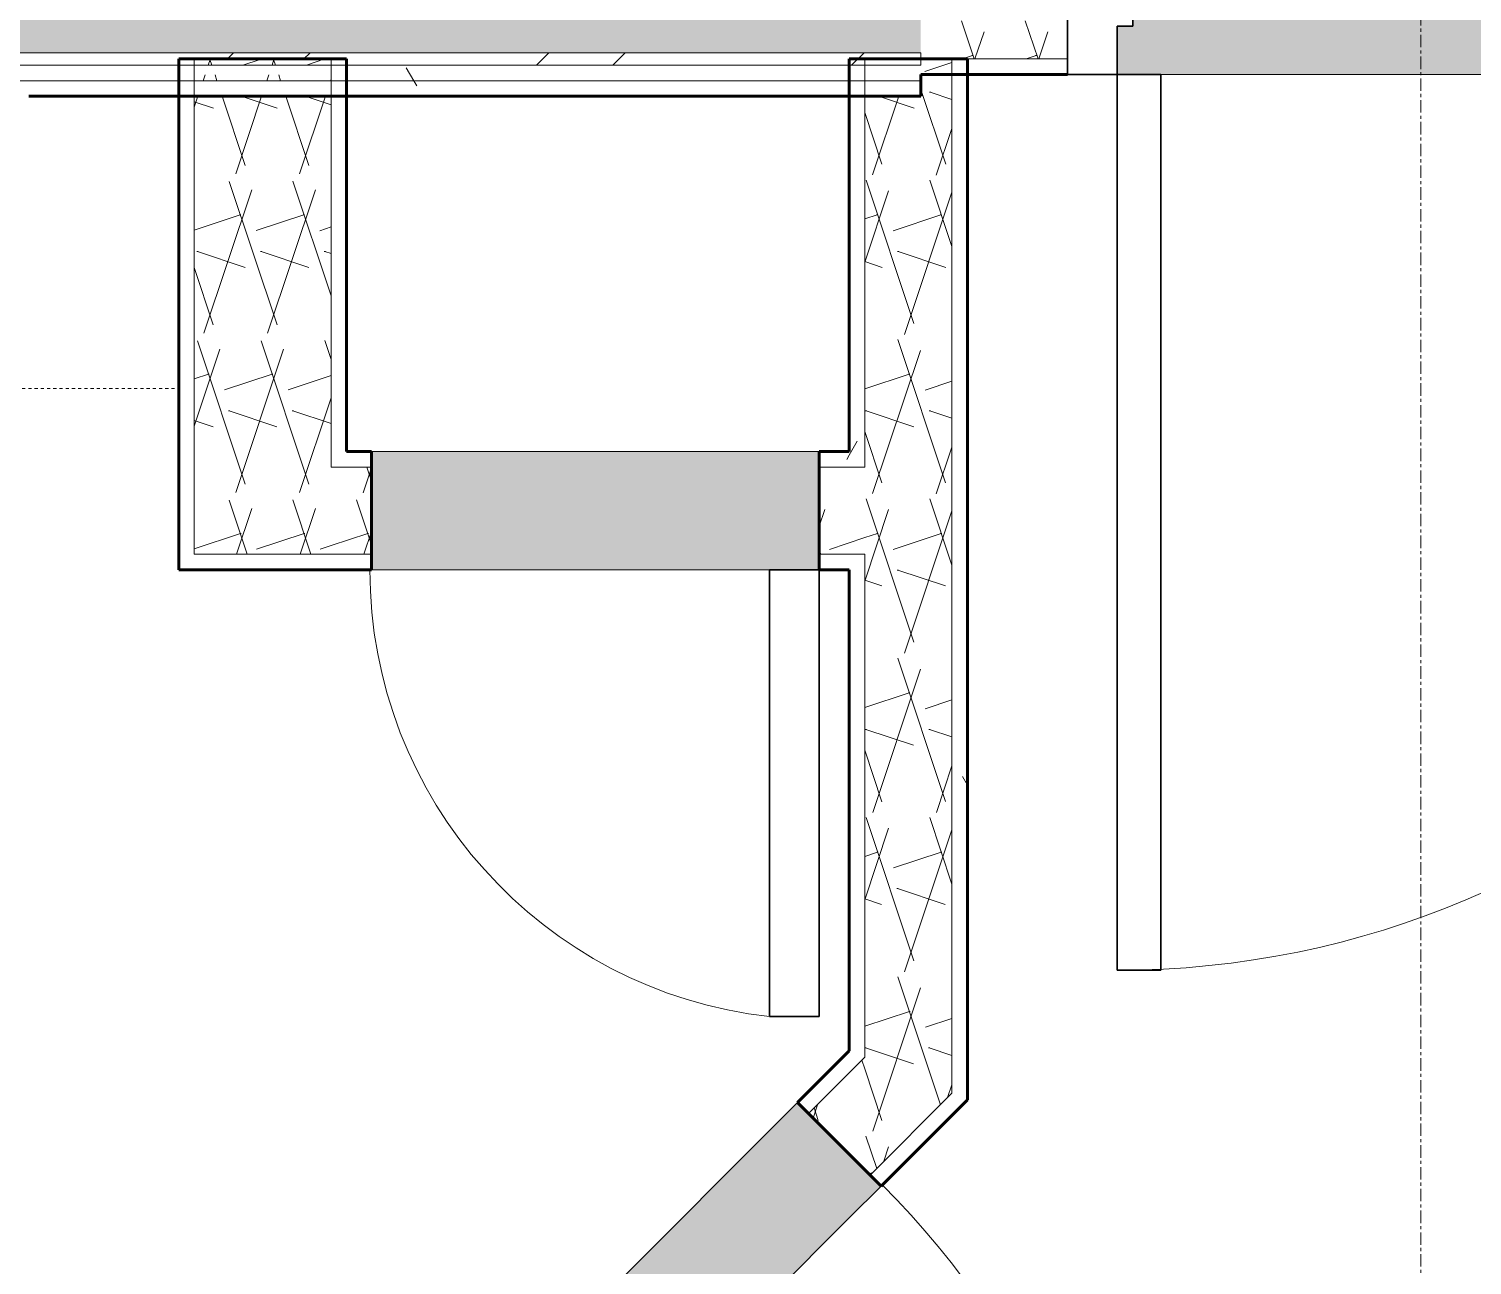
# Model space of a CAD drawing. Header units: inches. Extents: x -4169 to -1846, y 9706 to 12377.
# Drawn here: x -3537.3 to -3479.3, y 10297.4 to 10347 of the extents above; entities that cross this region are included whole.
import ezdxf

# ---------------------------------------------------------------- set-up
doc = ezdxf.new("R2010")
doc.units = ezdxf.units.IN
doc.header["$MEASUREMENT"] = 0
doc.linetypes.add('Dash', pattern=[0.25, 0.125, -0.125])
doc.linetypes.add('Grid Line 1_2_', pattern=[0.875, 0.5, -0.125, 0.125, -0.125])
for name, color, linetype, lineweight in [('0-1', 7, 'Continuous', 5), ('0-2', 50, 'Continuous', 18), ('A-DOOR', 31, 'Continuous', 18), ('A-DOOR-1', 250, 'Continuous', 9), ('A-DOOR-2', 90, 'Continuous', 30), ('A-DOOR-6', 31, 'Continuous', 30), ('A-DOOR-7', 31, 'Continuous', 9), ('A-DOOR-FRAM', 31, 'Continuous', 30), ('A-WALL', 113, 'Continuous', 18), ('A-WALL-1', 8, 'Continuous', 5), ('A-WALL-4', 10, 'Continuous', 60), ('A-WALL-5', 50, 'Continuous', 18), ('A-WALL-PATT-1', 250, 'Continuous', 9), ('A-WALL-PATT-2', 253, 'Continuous', 9), ('A-WALL-PATT-4', 111, 'Continuous', 9), ('I-WALL', 2, 'Continuous', 18), ('I-WALL-2', 2, 'Continuous', 5), ('I-WALL-3', 2, 'Continuous', 60), ('Q-CASE-HDLN-1', 250, 'Dash', 9), ('S-GRID-1', 1, 'Grid Line 1_2_', 9)]:
    doc.layers.add(name, color=color, linetype=linetype, lineweight=lineweight)
pattern_1 = [(0, (0, 0), (20.48, 5.12), [0.845, -14.515, 0.845, -14.515, -81.92]), (0, (0, 0), (20.48, 5.12), [-30.72, 0.845, -29.875, 0.845, -14.515, -35.84]), (0, (0, 0), (20.48, 5.12), [-76.8, 0.845, -9.395, 0.845, -24.755]), (120, (7.68, 2.56), (-14.67405, 15.1762003), [0.845, -14.515, 0.845, -14.515, -81.92]), (120, (7.68, 2.56), (-14.67405, 15.1762003), [-30.72, 0.845, -29.875, 0.845, -14.515, -35.84]), (120, (7.68, 2.56), (-14.67405, 15.1762003), [-76.8, 0.845, -9.395, 0.845, -24.755]), (240, (10.24, 12.8), (-5.80595, -20.2962003), [0.845, -14.515, 0.845, -14.515, -81.92]), (240, (10.24, 12.8), (-5.80595, -20.2962003), [-30.72, 0.845, -29.875, 0.845, -14.515, -35.84]), (240, (10.24, 12.8), (-5.80595, -20.2962003), [-76.8, 0.845, -9.395, 0.845, -24.755])]
pattern_2 = [(161.57, (0.32, 0.32), (-2.560496185, -0.000537386), [0, -18.214, 2.022, 0]), (18.43, (-0.32, 0.32), (-2.560496185, 0.000537386), [0, -18.214, 2.022, 0]), (108.43, (0.32, 0.32), (1.27922091, -6.400876726), [6.07, -14.166]), (71.57, (-0.32, 0.32), (1.27922091, 6.400876726), [6.07, -14.166])]

# ---------------------------------------------------------------- blocks, each defined once
blk = doc.blocks.new('OD_CW_Upper Cabinet - OD_CW_Upper Cabinet-1867009-ENLARGED RCP - 3RD FLOOR PLAN')
at = {"layer": 'Q-CASE-HDLN-1'}
for p, q in [((0.738, 12), (13.779, 12)), ((23.697, 12), (34.738, 12))]:
    blk.add_line(p, q, dxfattribs=at)
blk = doc.blocks.new('SWING - SINGLE - FLUSH - 2-10 x 6-8 - PRIVACY-2632541-ENLARGED RCP - 3RD FLOOR PLAN')
at = {"layer": 'A-DOOR-1'}
blk.add_arc((17, 2.375), 34.067, 93.36569, 180, dxfattribs=at)
at = {"layer": 'A-DOOR-2'}
for p, q in [((15, 2.375), (15, 36.383)), ((17, 36.383), (15, 36.383)), ((17, 2.375), (17, 36.383)), ((17, 2.375), (15, 2.375))]:
    blk.add_line(p, q, dxfattribs=at)
blk = doc.blocks.new('SWING - SINGLE - FLUSH - 1-6 X 6-8 PASSAGE-2632544-ENLARGED RCP - 3RD FLOOR PLAN')
at = {"layer": 'A-DOOR-1'}
blk.add_arc((9, -2.375), 18.067, 180, 263.64424, dxfattribs=at)
at = {"layer": 'A-DOOR-2'}
for p, q in [((7, -2.375), (7, -20.331)), ((9, -2.375), (7, -2.375)), ((9, -2.375), (9, -20.331)), ((9, -20.331), (7, -20.331))]:
    blk.add_line(p, q, dxfattribs=at)
blk = doc.blocks.new('CTR - 1st Phase - Unit Layouts_rvt-1-ENLARGED RCP - 3RD FLOOR PLAN')
at = {"layer": 'A-WALL-1'}
for points in [[(-3523.502, 10325.307), (-3505.502, 10325.307), (-3505.502, 10330.057), (-3523.502, 10330.057), (-3523.502, 10325.932)], [(-3527.062, 10276.5), (-3504.299, 10299.263), (-3504.299, 10301.82), (-3506.379, 10303.9), (-3530.401, 10279.839), (-3527.504, 10276.942)], [(-3504.299, 10299.263), (-3503.02, 10300.541), (-3504.299, 10301.82), (-3504.299, 10300.983)]]:
    blk.add_hatch(color=256, dxfattribs=at).paths.add_polyline_path(points, flags=0)
at = {"layer": 'A-WALL-PATT-1'}
h = blk.add_hatch(dxfattribs=at)
h.set_pattern_fill('FP_1', color=256, style=0, pattern_type=2)
h.set_pattern_definition(pattern_1)
h.paths.add_polyline_path([(-3500.174, 10303.388), (-3499.549, 10304.013), (-3499.549, 10345.839), (-3500.174, 10345.839), (-3500.174, 10304.013)], flags=0)
h = blk.add_hatch(dxfattribs=at)
h.set_pattern_fill('FP_1', color=256, style=0, pattern_type=2)
h.set_pattern_definition(pattern_1)
h.paths.add_polyline_path([(-3504.299, 10305.097), (-3503.674, 10305.722), (-3503.674, 10325.932), (-3504.299, 10325.932), (-3504.299, 10305.722)], flags=0)
h.paths.add_polyline_path([(-3503.674, 10329.432), (-3503.674, 10344.339), (-3504.299, 10344.339), (-3504.299, 10329.432)], flags=0)
h = blk.add_hatch(dxfattribs=at)
h.set_pattern_fill('FP_1', color=256, style=0, pattern_type=2)
h.set_pattern_definition(pattern_1)
h.paths.add_polyline_path([(-3524.502, 10329.432), (-3523.502, 10329.432), (-3523.502, 10330.057), (-3524.502, 10330.057), (-3524.502, 10329.563)], flags=0)
h.paths.add_polyline_path([(-3504.299, 10329.432), (-3504.299, 10330.057), (-3505.502, 10330.057), (-3505.502, 10329.432)], flags=0)
at = {"layer": 'A-WALL-PATT-2'}
h = blk.add_hatch(dxfattribs=at)
h.set_pattern_fill('FP_2', color=256, style=0, pattern_type=2)
h.set_pattern_definition(pattern_2)
h.paths.add_polyline_path([(-3530.627, 10325.932), (-3525.127, 10325.932), (-3525.127, 10344.339), (-3530.627, 10344.339), (-3530.627, 10329.563)], flags=0)
h.paths.add_polyline_path([(-3530.627, 10344.964), (-3525.127, 10344.964), (-3525.127, 10345.198), (-3530.627, 10345.194)], flags=0)
h.paths.add_polyline_path([(-3530.543, 10345.589), (-3525.127, 10345.589), (-3525.127, 10345.823), (-3530.627, 10345.819), (-3530.627, 10345.589)], flags=0)
h = blk.add_hatch(dxfattribs=at)
h.set_pattern_fill('FP_2', color=256, style=0, pattern_type=2)
h.set_pattern_definition(pattern_2)
h.paths.add_polyline_path([(-3503.462, 10300.983), (-3500.174, 10304.272), (-3500.174, 10345.839), (-3501.424, 10345.839), (-3501.424, 10344.339), (-3503.674, 10344.339), (-3503.674, 10301.195)], flags=0)
h = blk.add_hatch(dxfattribs=at)
h.set_pattern_fill('FP_2', color=256, style=0, pattern_type=2)
h.set_pattern_definition(pattern_2)
h.paths.add_polyline_path([(-3505.502, 10325.932), (-3503.674, 10325.932), (-3503.674, 10329.432), (-3505.502, 10329.432)], flags=0)
h.paths.add_polyline_path([(-3525.127, 10325.932), (-3523.502, 10325.932), (-3523.502, 10329.432), (-3525.127, 10329.432)], flags=0)
h = blk.add_hatch(dxfattribs=at)
h.set_pattern_fill('FP_2', color=256, style=0, pattern_type=2)
h.set_pattern_definition(pattern_2)
h.paths.add_polyline_path([(-3529.802, 10274.644), (-3527.504, 10276.942), (-3529.979, 10279.417), (-3532.277, 10277.119), (-3530.244, 10275.086)], flags=0)
h.paths.add_polyline_path([(-3503.674, 10301.195), (-3503.674, 10305.722), (-3505.937, 10303.458), (-3504.299, 10301.82)], flags=0)
at = {"layer": 'A-WALL-4'}
for p, q in [((-3531.252, 10325.307), (-3531.252, 10345.839)), ((-3531.252, 10345.839), (-3524.502, 10345.839)), ((-3524.502, 10345.839), (-3524.502, 10330.057)), ((-3504.299, 10330.057), (-3504.299, 10345.839)), ((-3504.299, 10345.839), (-3499.549, 10345.839)), ((-3499.549, 10345.839), (-3499.549, 10304.013)), ((-3524.502, 10330.057), (-3523.502, 10330.057)), ((-3523.502, 10330.057), (-3523.502, 10325.307)), ((-3505.502, 10325.307), (-3505.502, 10330.057)), ((-3505.502, 10330.057), (-3504.299, 10330.057)), ((-3530.627, 10325.307), (-3531.252, 10325.307)), ((-3524.502, 10325.307), (-3530.627, 10325.307)), ((-3523.502, 10325.307), (-3524.502, 10325.307)), ((-3504.299, 10325.307), (-3505.502, 10325.307)), ((-3504.299, 10305.98), (-3504.299, 10325.307)), ((-3506.379, 10303.9), (-3504.299, 10305.98)), ((-3504.299, 10301.82), (-3506.379, 10303.9)), ((-3499.549, 10304.013), (-3503.02, 10300.541)), ((-3503.02, 10300.541), (-3504.299, 10301.82))]:
    blk.add_line(p, q, dxfattribs=at)
at = {"layer": 'A-WALL-5'}
for p, q in [((-3530.627, 10345.839), (-3530.627, 10325.932)), ((-3525.127, 10345.839), (-3525.127, 10329.432)), ((-3503.674, 10345.839), (-3503.674, 10329.432)), ((-3500.174, 10345.839), (-3500.174, 10304.272)), ((-3505.502, 10330.057), (-3523.502, 10330.057)), ((-3525.127, 10329.432), (-3524.502, 10329.432)), ((-3524.502, 10329.432), (-3523.502, 10329.432)), ((-3505.502, 10329.432), (-3504.299, 10329.432)), ((-3504.299, 10329.432), (-3503.674, 10329.432)), ((-3530.627, 10325.932), (-3525.127, 10325.932)), ((-3525.127, 10325.932), (-3524.502, 10325.932)), ((-3524.502, 10325.932), (-3523.502, 10325.932)), ((-3505.502, 10325.932), (-3504.299, 10325.932)), ((-3504.299, 10325.932), (-3503.674, 10325.932)), ((-3503.674, 10325.932), (-3503.674, 10305.722)), ((-3523.502, 10325.307), (-3505.502, 10325.307)), ((-3504.299, 10305.097), (-3503.674, 10305.722)), ((-3504.299, 10305.097), (-3505.937, 10303.458)), ((-3506.379, 10303.9), (-3530.421, 10279.859)), ((-3503.462, 10300.983), (-3500.174, 10304.272)), ((-3503.02, 10300.541), (-3504.299, 10299.263)), ((-3527.062, 10276.5), (-3504.299, 10299.263))]:
    blk.add_line(p, q, dxfattribs=at)
at = {"layer": '0-2'}
for name, p in [('OD_CW_Upper Cabinet - OD_CW_Upper Cabinet-1867009-ENLARGED RCP - 3RD FLOOR PLAN', (-3565.99, 10320.589)), ('SWING - SINGLE - FLUSH - 1-6 X 6-8 PASSAGE-2632544-ENLARGED RCP - 3RD FLOOR PLAN', (-3514.502, 10327.682))]:
    blk.add_blockref(name, p, dxfattribs=at)
at = {"layer": '0-2', "rotation": 225.0000000000024}
blk.add_blockref('SWING - SINGLE - FLUSH - 2-10 x 6-8 - PRIVACY-2632541-ENLARGED RCP - 3RD FLOOR PLAN', (-3516.72, 10290.2), dxfattribs=at)
blk = doc.blocks.new('CTR - 1st Phase - Shell_rvt-1-ENLARGED RCP - 3RD FLOOR PLAN')
at = {"layer": 'S-GRID-1'}
blk.add_line((-3481.324, 9836.18), (-3481.324, 12344.54), dxfattribs=at)
blk = doc.blocks.new('HOLLOW METAL - UNIT DOOR-2154430-ENLARGED RCP - 3RD FLOOR PLAN')
at = {"layer": 'A-DOOR-6'}
for p, q in [((18, 40.125), (16.25, 40.125)), ((16.25, 40.125), (16.25, 4.125)), ((18, 4.125), (18, 40.125)), ((16.25, 4.125), (18, 4.125))]:
    blk.add_line(p, q, dxfattribs=at)
at = {"layer": 'A-DOOR-7'}
blk.add_arc((18, 4.125), 36, 90, 180, dxfattribs=at)
at = {"layer": 'A-DOOR-FRAM'}
for p, q in [((-18, 4.125), (-20, 4.125)), ((-20, 4.125), (-20, -3.875)), ((-18, 2.1875), (-18, 4.125)), ((18, 4.125), (18, 2.1875)), ((20, 4.125), (18, 4.125)), ((20, -3.875), (20, 4.125)), ((-17.375, 2.1875), (-18, 2.1875)), ((-17.375, -1.9375), (-17.375, 2.1875)), ((18, 2.1875), (17.375, 2.1875)), ((17.375, 2.1875), (17.375, -1.9375)), ((-18, -3.875), (-18, -1.9375)), ((-18, -1.9375), (-17.375, -1.9375)), ((17.375, -1.9375), (18, -1.9375)), ((18, -1.9375), (18, -3.875)), ((-20, -3.875), (-18, -3.875)), ((18, -3.875), (20, -3.875))]:
    blk.add_line(p, q, dxfattribs=at)

msp = doc.modelspace()

# ---------------------------------------------------------------- hatches: boundary and pattern name
at = {"layer": 'A-WALL-PATT-4'}
h = msp.add_hatch(dxfattribs=at)
h.set_pattern_fill('FP_2', color=256, style=0, pattern_type=2)
h.set_pattern_definition(pattern_2)
h.paths.add_polyline_path([(-3852.474, 10346.089), (-3501.424, 10346.089), (-3501.424, 10351.339), (-3504.674, 10351.339), (-3504.674, 10351.589), (-3852.474, 10351.589), (-3852.474, 10349.671)], flags=0)
h = msp.add_hatch(dxfattribs=at)
h.set_pattern_fill('FP_2', color=256, style=0, pattern_type=2)
h.set_pattern_definition(pattern_2)
h.paths.add_polyline_path([(-3495.524, 10345.839), (-3495.524, 10351.339), (-3501.424, 10351.333), (-3501.424, 10345.839), (-3497.95, 10345.839)], flags=0)
h.paths.add_polyline_path([(-3418.299, 10345.839), (-3416.674, 10345.864), (-3416.674, 10351.339), (-3455.524, 10351.339), (-3455.524, 10345.839), (-3435.324, 10345.839)], flags=0)
h = msp.add_hatch(dxfattribs=at)
h.set_pattern_fill('FP_35', color=256, style=0, pattern_type=2)
h.set_pattern_definition([(45, (0, 0), (-6.335677, 6.335677), []), (45, (0, 9.6), (-6.335677, 6.335677), [])])
h.paths.add_polyline_path([(-3789.838, 10345.589), (-3665.204, 10345.589), (-3665.204, 10345.839), (-3661.704, 10345.839), (-3661.704, 10345.589), (-3530.627, 10345.589), (-3530.627, 10345.819), (-3525.127, 10345.823), (-3525.127, 10345.589), (-3501.424, 10345.589), (-3501.424, 10346.089), (-3852.474, 10346.089), (-3852.466, 10345.589), (-3801.844, 10345.589)], flags=0)
h = msp.add_hatch(dxfattribs=at)
h.set_pattern_fill('FP_1', color=256, style=0, pattern_type=2)
h.set_pattern_definition(pattern_1)
h.paths.add_polyline_path([(-3852.474, 10344.964), (-3835.61, 10344.964), (-3807.838, 10344.964), (-3807.838, 10345.089), (-3789.838, 10345.089), (-3789.838, 10344.964), (-3787.906, 10344.964), (-3787.906, 10345.589), (-3852.474, 10345.589)], flags=0)
h.paths.add_polyline_path([(-3501.424, 10344.964), (-3501.424, 10345.589), (-3661.704, 10345.589), (-3661.704, 10345.386), (-3665.179, 10345.389), (-3665.162, 10345.098), (-3661.704, 10345.1), (-3661.704, 10344.964), (-3530.627, 10344.964), (-3530.627, 10345.194), (-3525.127, 10345.198), (-3525.127, 10344.964), (-3503.674, 10344.964)], flags=0)
h.paths.add_polyline_path([(-3665.204, 10344.964), (-3665.204, 10345.589), (-3709.906, 10345.589), (-3709.906, 10344.964), (-3705.906, 10344.964), (-3705.906, 10345.089), (-3687.906, 10345.082), (-3687.906, 10344.964), (-3666.78, 10344.964)], flags=0)
h = msp.add_hatch(dxfattribs=at)
h.set_pattern_fill('FP_1', color=256, style=0, pattern_type=2)
h.set_pattern_definition(pattern_1)
h.paths.add_polyline_path([(-3415.059, 10345.214), (-3414.674, 10345.214), (-3414.674, 10345.839), (-3455.524, 10345.839), (-3455.524, 10345.214), (-3416.674, 10345.214)], flags=0)
h.paths.add_polyline_path([(-3499.549, 10345.214), (-3495.524, 10345.214), (-3495.524, 10345.839), (-3499.549, 10345.838), (-3499.549, 10345.47)], flags=0)
h = msp.add_hatch(dxfattribs=at)
h.set_pattern_fill('FP_1', color=256, style=0, pattern_type=2)
h.set_pattern_definition(pattern_1)
h.paths.add_polyline_path([(-3531.716, 10344.339), (-3501.424, 10344.339), (-3501.424, 10344.964), (-3665.155, 10344.964), (-3665.12, 10344.339), (-3661.079, 10344.339), (-3661.079, 10344.589), (-3565.252, 10344.589), (-3565.252, 10344.339), (-3557.228, 10344.339), (-3557.228, 10344.889), (-3537.276, 10344.889), (-3537.276, 10344.339)], flags=0)
h.paths.add_polyline_path([(-3851.849, 10344.339), (-3807.838, 10344.339), (-3807.838, 10344.964), (-3852.474, 10344.964), (-3852.464, 10344.339)], flags=0)
h.paths.add_polyline_path([(-3789.838, 10344.339), (-3787.906, 10344.339), (-3787.906, 10344.964), (-3789.838, 10344.964)], flags=0)
h.paths.add_polyline_path([(-3687.906, 10344.339), (-3665.204, 10344.339), (-3665.204, 10344.964), (-3687.906, 10344.964)], flags=0)
h.paths.add_polyline_path([(-3709.906, 10344.339), (-3705.906, 10344.339), (-3705.906, 10344.964), (-3709.906, 10344.964)], flags=0)
at = {"layer": 'I-WALL-2'}
msp.add_hatch(color=256, dxfattribs=at).paths.add_polyline_path([(-3492.605, 10345.214), (-3457.524, 10345.214), (-3457.524, 10347.152), (-3458.149, 10347.152), (-3458.149, 10351.277), (-3457.524, 10351.277), (-3457.524, 10352.964), (-3493.524, 10352.964), (-3493.524, 10351.277), (-3492.899, 10351.277), (-3492.899, 10347.152), (-3493.524, 10347.152), (-3493.524, 10345.214), (-3492.899, 10345.214)], flags=0)

# ---------------------------------------------------------------- linework, layer by layer
at = {"layer": 'A-WALL'}
for p, q in [((-3852.474, 10346.089), (-3501.424, 10346.089)), ((-3709.906, 10345.589), (-3501.424, 10345.589)), ((-3501.424, 10346.089), (-3501.424, 10345.589)), ((-3501.424, 10345.839), (-3495.524, 10345.839)), ((-3687.906, 10344.964), (-3501.424, 10344.964))]:
    msp.add_line(p, q, dxfattribs=at)
at = {"layer": 'I-WALL'}
msp.add_line((-3491.774, 10345.214), (-3457.524, 10345.214), dxfattribs=at)
at = {"layer": 'I-WALL-3'}
for p, q in [((-3501.424, 10345.214), (-3501.424, 10344.339)), ((-3495.524, 10345.214), (-3501.424, 10345.214)), ((-3501.424, 10344.339), (-3537.276, 10344.339))]:
    msp.add_line(p, q, dxfattribs=at)

# ---------------------------------------------------------------- block references
at = {"layer": '0-1'}
for name in ['CTR - 1st Phase - Shell_rvt-1-ENLARGED RCP - 3RD FLOOR PLAN', 'CTR - 1st Phase - Unit Layouts_rvt-1-ENLARGED RCP - 3RD FLOOR PLAN']:
    msp.add_blockref(name, (0, 0), dxfattribs=at)
at = {"layer": 'A-DOOR', "rotation": 180}
msp.add_blockref('HOLLOW METAL - UNIT DOOR-2154430-ENLARGED RCP - 3RD FLOOR PLAN', (-3475.524, 10349.339), dxfattribs=at)

doc.saveas('drawing.dxf')
